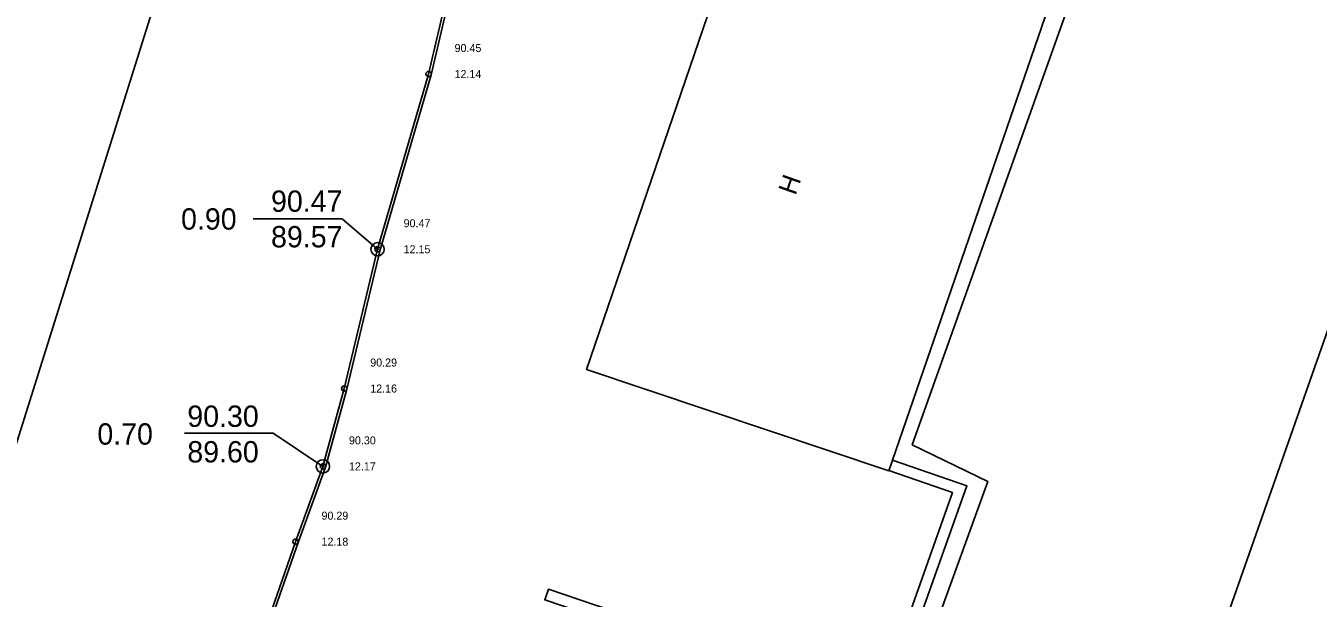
# Model space of a CAD drawing. Extents: x 638871 to 640383, y 6446319 to 6446974.
# Drawn here: x 640179.21 to 640227.66, y 6446503.56 to 6446525.01 of the extents above; entities that cross this region are included whole.
import ezdxf

# ---------------------------------------------------------------- set-up
doc = ezdxf.new("R2010")
doc.units = 0
for name, color, linetype in [('HOONE', 7, 'Continuous'), ('KOORDPUNKT', 7, 'Continuous'), ('KPOHULIIN', 7, 'Continuous'), ('MOOTKORG-EH2000', 7, 'Continuous'), ('MOOTMPUNKT', 7, 'Continuous'), ('MOOTNR', 7, 'Continuous'), ('MOOTPIIR', 7, 'Continuous'), ('MPKAABEL', 7, 'Continuous'), ('RAJATIS', 7, 'Continuous')]:
    doc.layers.add(name, color=color, linetype=linetype)

msp = doc.modelspace()

# ---------------------------------------------------------------- linework, layer by layer
at = {"layer": 'HOONE'}
for points in [[(640151.822, 6446504.223), (640166.2, 6446550.209), (640173.654, 6446547.832), (640175.502, 6446553.625), (640183.796, 6446550.937), (640181.961, 6446545.183), (640189.361, 6446542.823), (640174.91, 6446496.816), (640151.822, 6446504.223)], [(640206.059, 6446529.159), (640217.425, 6446525.347), (640211.563, 6446508.333), (640200.235, 6446512.129), (640206.059, 6446529.159)]]:
    msp.add_lwpolyline(points, dxfattribs=at)
at = {"layer": 'KOORDPUNKT'}
for points in [[(640192.401, 6446516.635), (640191.072, 6446517.772), (640187.739, 6446517.772)], [(640190.352, 6446508.496), (640188.488, 6446509.744), (640185.155, 6446509.744)]]:
    msp.add_lwpolyline(points, dxfattribs=at)
for centre, radius in [((640192.401, 6446516.635), 0.25), ((640192.401, 6446516.635), 0.025), ((640192.401, 6446516.635), 0.0221), ((640192.401, 6446516.635), 0.0191), ((640192.401, 6446516.635), 0.0161), ((640192.401, 6446516.635), 0.0132), ((640192.401, 6446516.635), 0.0102), ((640192.401, 6446516.635), 0.00726), ((640192.401, 6446516.635), 0.0043), ((640190.352, 6446508.496), 0.25), ((640190.352, 6446508.496), 0.025), ((640190.352, 6446508.496), 0.0221), ((640190.352, 6446508.496), 0.0191), ((640190.352, 6446508.496), 0.0161), ((640190.352, 6446508.496), 0.0132), ((640190.352, 6446508.496), 0.0102), ((640190.352, 6446508.496), 0.00726), ((640190.352, 6446508.496), 0.0043)]:
    msp.add_circle(centre, radius, dxfattribs=at)
at = {"layer": 'KPOHULIIN'}
msp.add_lwpolyline([(640149.079, 6446413.234), (640151.443, 6446420.206), (640213.508, 6446472.277), (640238.948, 6446544.718), (640186.411, 6446560.297)], dxfattribs=at)
at = {"layer": 'MOOTMPUNKT'}
for centre in [(640194.312, 6446523.205), (640192.401, 6446516.635), (640191.15, 6446511.415), (640190.352, 6446508.496), (640189.323, 6446505.673)]:
    msp.add_circle(centre, 0.1, dxfattribs=at)
at = {"layer": 'MOOTPIIR'}
msp.add_lwpolyline([(640161.405, 6446566.808), (640148.253, 6446554.688), (640147.297, 6446552.165), (640144.736, 6446551.133), (640144.43, 6446549.603), (640146.686, 6446548.992), (640164.119, 6446544.863), (640151.121, 6446503.496), (640137.663, 6446483.233), (640125.123, 6446436.973), (640144.468, 6446434.143), (640162.361, 6446440.49), (640204.722, 6446478.798), (640215.273, 6446507.931), (640212.444, 6446509.307), (640224.984, 6446544.557)], close=True, dxfattribs=at)
at = {"layer": 'MPKAABEL'}
for points in [[(640187.933, 6446501.68), (640189.323, 6446505.673), (640190.352, 6446508.496), (640191.15, 6446511.415), (640192.401, 6446516.635), (640194.312, 6446523.205), (640195.526, 6446528.381), (640196.315, 6446532.025), (640197.473, 6446535.658), (640197.57, 6446537.068), (640197.273, 6446537.985), (640196.927, 6446538.877), (640196.087, 6446540.71), (640194.742, 6446543.815), (640193.39, 6446546.495), (640192.279, 6446549.355), (640191.085, 6446552.143), (640190.612, 6446553.816), (640190.447, 6446554.966)], [(640187.933, 6446501.68), (640189.323, 6446505.673), (640190.352, 6446508.496), (640191.15, 6446511.415), (640192.401, 6446516.635), (640194.312, 6446523.205), (640195.526, 6446528.381), (640196.315, 6446532.025), (640197.473, 6446535.658), (640197.57, 6446537.068), (640197.273, 6446537.985), (640196.927, 6446538.877), (640196.087, 6446540.71), (640194.742, 6446543.815), (640193.39, 6446546.495), (640192.279, 6446549.355), (640191.085, 6446552.143), (640190.612, 6446553.816), (640190.447, 6446554.966)], [(640188.026, 6446501.643), (640189.417, 6446505.639), (640190.447, 6446508.466), (640191.247, 6446511.39), (640192.498, 6446516.609), (640194.409, 6446523.18), (640195.624, 6446528.359), (640196.412, 6446531.999), (640197.572, 6446535.639), (640197.671, 6446537.08), (640197.367, 6446538.019), (640197.019, 6446538.916), (640196.178, 6446540.751), (640194.833, 6446543.857), (640193.481, 6446546.536), (640192.372, 6446549.393), (640191.179, 6446552.176), (640190.71, 6446553.837), (640190.447, 6446554.966)], [(640188.026, 6446501.643), (640189.417, 6446505.639), (640190.447, 6446508.466), (640191.247, 6446511.39), (640192.498, 6446516.609), (640194.409, 6446523.18), (640195.624, 6446528.359), (640196.412, 6446531.999), (640197.572, 6446535.639), (640197.671, 6446537.08), (640197.367, 6446538.019), (640197.019, 6446538.916), (640196.178, 6446540.751), (640194.833, 6446543.857), (640193.481, 6446546.536), (640192.372, 6446549.393), (640191.179, 6446552.176), (640190.71, 6446553.837), (640190.447, 6446554.966)]]:
    msp.add_lwpolyline(points, dxfattribs=at)
at = {"layer": 'RAJATIS'}
msp.add_lwpolyline([(640211.701, 6446508.734), (640214.492, 6446507.772), (640211.434, 6446499.152), (640198.669, 6446503.493), (640198.804, 6446503.891), (640211.177, 6446499.683), (640213.954, 6446507.513), (640211.564, 6446508.337)], dxfattribs=at)

# ---------------------------------------------------------------- texts
at = {"layer": 'HOONE'}
msp.add_text('H', height=0.7, rotation=70.627, dxfattribs=at).set_placement((640208.068, 6446518.631))
at = {"layer": 'KOORDPUNKT'}
for s, p in [('90.47', (640188.406, 6446518.039)), ('0.90', (640185.033, 6446517.372)), ('89.57', (640188.406, 6446516.706)), ('90.30', (640185.267, 6446509.977)), ('0.70', (640181.894, 6446509.31)), ('89.60', (640185.267, 6446508.643))]:
    msp.add_text(s, height=0.8, dxfattribs=at).set_placement(p)
at = {"layer": 'MOOTKORG-EH2000'}
for s, p in [('90.45', (640195.287, 6446524.03)), ('90.47', (640193.376, 6446517.46)), ('90.29', (640192.125, 6446512.24)), ('90.30', (640191.327, 6446509.321)), ('90.29', (640190.298, 6446506.498))]:
    msp.add_text(s, height=0.3, dxfattribs=at).set_placement(p)
at = {"layer": 'MOOTNR'}
for s, p in [('12.14', (640195.287, 6446523.055)), ('12.15', (640193.376, 6446516.485)), ('12.16', (640192.125, 6446511.265)), ('12.17', (640191.327, 6446508.346)), ('12.18', (640190.298, 6446505.523))]:
    msp.add_text(s, height=0.3, dxfattribs=at).set_placement(p)

doc.saveas('drawing.dxf')
